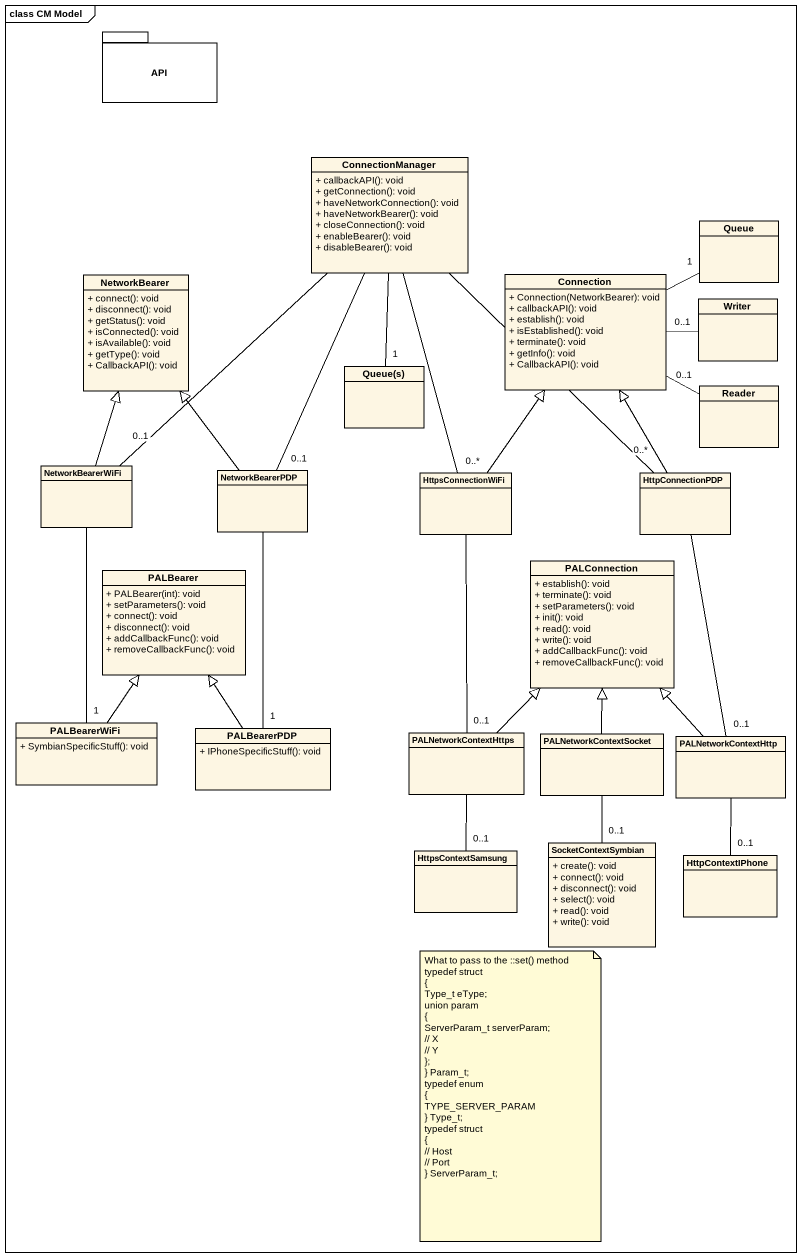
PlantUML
@startuml
mainframe class CM Model
hide circle
hide empty members
skinparam classAttributeIconSize 0
package API {
}
class ConnectionManager {
  + callbackAPI(): void
  + getConnection(): void
  + haveNetworkConnection(): void
  + haveNetworkBearer(): void
  + closeConnection(): void
  + enableBearer(): void
  + disableBearer(): void
}
class "Queue" as Queue_
class NetworkBearer {
  + connect(): void
  + disconnect(): void
  + getStatus(): void
  + isConnected(): void
  + isAvailable(): void
  + getType(): void
  + CallbackAPI(): void
}
class Connection {
  + Connection(NetworkBearer): void
  + callbackAPI(): void
  + establish(): void
  + isEstablished(): void
  + terminate(): void
  + getInfo(): void
  + CallbackAPI(): void
}
class Writer
class "Queue(s)" as Queue_s
class Reader
class NetworkBearerWiFi
class NetworkBearerPDP
class HttpsConnectionWiFi
class HttpConnectionPDP
class PALBearer {
  + PALBearer(int): void
  + setParameters(): void
  + connect(): void
  + disconnect(): void
  + addCallbackFunc(): void
  + removeCallbackFunc(): void
}
class PALConnection {
  + establish(): void
  + terminate(): void
  + setParameters(): void
  + init(): void
  + read(): void
  + write(): void
  + addCallbackFunc(): void
  + removeCallbackFunc(): void
}
class PALBearerWiFi {
  + SymbianSpecificStuff(): void
}
class PALBearerPDP {
  + IPhoneSpecificStuff(): void
}
class PALNetworkContextHttps
class PALNetworkContextSocket
class PALNetworkContextHttp
class HttpsContextSamsung
class SocketContextSymbian {
  + create(): void
  + connect(): void
  + disconnect(): void
  + select(): void
  + read(): void
  + write(): void
}
class HttpContextIPhone
ConnectionManager -- "1" Queue_s
ConnectionManager -- "0..1" NetworkBearerWiFi
ConnectionManager -- "0..1" NetworkBearerPDP
ConnectionManager -- "0..*" HttpsConnectionWiFi
ConnectionManager -- "0..*" HttpConnectionPDP
Connection -right- "1" Queue_
Connection -right- "0..1" Writer
Connection -right- "0..1" Reader
NetworkBearerWiFi -up-|> NetworkBearer
NetworkBearerWiFi -- "1" PALBearerWiFi
NetworkBearerPDP -up-|> NetworkBearer
NetworkBearerPDP -- "1" PALBearerPDP
HttpsConnectionWiFi -up-|> Connection
HttpsConnectionWiFi -- "0..1" PALNetworkContextHttps
HttpConnectionPDP -up-|> Connection
HttpConnectionPDP -- "0..1" PALNetworkContextHttp
PALBearerWiFi -up-|> PALBearer
PALBearerPDP -up-|> PALBearer
PALNetworkContextHttps -up-|> PALConnection
PALNetworkContextHttps -- "0..1" HttpsContextSamsung
PALNetworkContextSocket -up-|> PALConnection
PALNetworkContextSocket -- "0..1" SocketContextSymbian
PALNetworkContextHttp -up-|> PALConnection
PALNetworkContextHttp -- "0..1" HttpContextIPhone
note as N1
  What to pass to the ::set() method
  typedef struct
  {
  Type_t eType;
  union param
  {
  ServerParam_t serverParam;
  // X
  // Y
  ~};
  ~} Param_t;
  typedef enum
  {
  TYPE_SERVER_PARAM
  ~} Type_t;
  typedef struct
  {
  // Host
  // Port
  ~} ServerParam_t;
end note
@enduml
